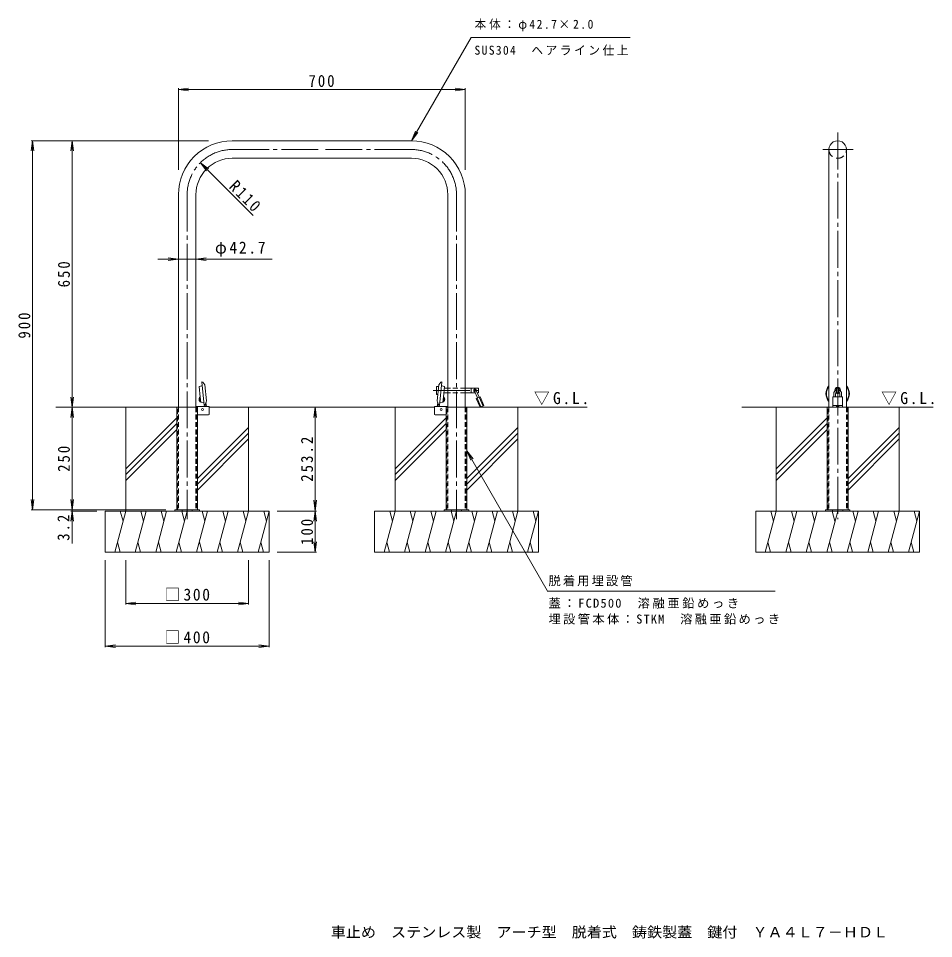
# Model space of a CAD drawing. Units: millimetres, scale not verified. Extents: x -1698 to 1818, y -1371 to 874.
# Drawn here: x -1698 to 535, y -1371 to 874 of the extents above; entities that cross this region are included whole.
import ezdxf
from ezdxf.enums import TextEntityAlignment as Align

# ---------------------------------------------------------------- set-up
doc = ezdxf.new("R2010")
doc.units = ezdxf.units.MM
doc.header["$LTSCALE"] = 10
for name, pattern in [('CHAIN1', [8, 5, -1, 1, -1]), ('CHAIN2', [12, 9, -1, 1, -1]), ('DASHED1', [1.8, 1.2, -0.6]), ('DASHED2', [3, 2, -1])]:
    doc.linetypes.add(name, pattern=pattern)
for name, color, linetype, lineweight in [('C-0_通り芯', 4, 'Continuous', 9), ('C-1_躯体', 7, 'Continuous', 9), ('C-2_仕上', 3, 'Continuous', 9), ('C-3_寸法', 2, 'Continuous', 9), ('C-4_文字', 7, 'Continuous', 9), ('C-5_建具', 7, 'Continuous', 9), ('C-6_間仕切', 7, 'Continuous', 9), ('C-9_記号', 7, 'Continuous', 9), ('C-A_インテリア', 2, 'Continuous', 9), ('C-B_衛生陶器', 2, 'Continuous', 9), ('C-E_見え係り', 6, 'Continuous', 5)]:
    doc.layers.add(name, color=color, linetype=linetype, lineweight=lineweight)
doc.layers.add('F-F_F-Fﾚｲﾔ', color=2, linetype='Continuous')
doc.styles.add('ＭＳ ゴシック', font='')
doc.styles.get('ＭＳ ゴシック').set_extended_font_data('MS Gothic')

msp = doc.modelspace()

# ---------------------------------------------------------------- linework, layer by layer
at = {"layer": 'C-0_通り芯', "color": 7, "linetype": 'CHAIN2'}
for p, q in [((301.3, 595.29), (301.3, -347.74)), ((-1176.04, 553.9), (-957.39, 553.9)), ((-738.74, 553.9), (-957.39, 553.9)), ((339.46, 553.9), (264.73, 553.89)), ((-1286.04, 443.9), (-1286.04, -347.74)), ((-628.74, 443.9), (-628.74, -347.74)), ((-686.11, -33.75), (-573.64, -33.75))]:
    msp.add_line(p, q, dxfattribs=at)
at = {"layer": 'C-0_通り芯'}
for p, q in [((-1244.16, -69.8), (-1250.11, -13.12)), ((-1238.73, -59.2), (-1242.88, -19.75)), ((-676.04, -59.2), (-671.89, -19.75)), ((-670.62, -69.8), (-664.66, -13.12)), ((-1254.3, -49.84), (-1254.29, -49.9)), ((-1245.78, -62.77), (-1252.95, -62.63)), ((-1238.73, -59.2), (-1239.92, -62.28)), ((-676.04, -59.2), (-674.86, -62.28)), ((-669, -62.77), (-661.82, -62.63)), ((-660.48, -49.84), (-660.48, -49.9)), ((-1260.64, -74.75), (-1311.44, -74.75)), ((-1311.44, -324.75), (-1311.44, -74.75)), ((-1260.64, -74.75), (-1260.64, -324.75)), ((-603.34, -74.75), (-654.14, -74.75)), ((-654.14, -324.75), (-654.14, -74.75)), ((-603.34, -74.75), (-603.34, -324.75)), ((326.7, -74.75), (275.9, -74.75)), ((275.9, -324.75), (275.9, -74.75)), ((326.7, -74.75), (326.7, -324.75))]:
    msp.add_line(p, q, dxfattribs=at)
at = {"layer": 'C-0_通り芯', "linetype": 'DASHED1'}
for p, q in [((-1309.44, -324.75), (-1309.44, -74.75)), ((-1262.64, -74.75), (-1262.64, -324.75)), ((-652.14, -324.75), (-652.14, -74.75)), ((-605.34, -74.75), (-605.34, -324.75)), ((277.9, -324.75), (277.9, -74.75)), ((324.7, -74.75), (324.7, -324.75))]:
    msp.add_line(p, q, dxfattribs=at)
at = {"layer": 'C-0_通り芯'}
for points in [[(-1250.03, -22.28), (-1257.02, -23.91), (-1254.3, -49.84)], [(-1249.86, -12.9), (-1247.48, -13.55), (-1242.88, -19.75)], [(-664.91, -12.9), (-667.3, -13.55), (-671.89, -19.75)], [(-664.74, -22.28), (-657.75, -23.91), (-660.48, -49.84)]]:
    msp.add_lwpolyline(points, dxfattribs=at)
at = {"layer": 'C-0_通り芯', "color": 3}
msp.add_arc((301.3, 553.89), 21.35, 0.0004, 180.0004, dxfattribs=at)
at = {"layer": 'C-0_通り芯', "color": 7, "linetype": 'CHAIN2'}
for centre, start, end in [((-1176.04, 443.9), 89.99969, 180), ((-738.74, 443.9), 360, 90.00031)]:
    msp.add_arc(centre, 110, start, end, dxfattribs=at)
at = {"layer": 'C-0_通り芯'}
for centre, radius, start, end in [((-1249.91, -13.09), 0.2, 74.79398, 186), ((-1250.26, -21.3), 1, 283.12502, 6), ((-664.52, -21.3), 1, 174, 256.87498), ((-664.86, -13.09), 0.2, 354, 105.20602), ((301.3, -41.5), 28.59, 138.30164, 221.69836), ((301.3, -41.5), 27.41, 141.17213, 218.82787), ((301.3, -41.5), 28.59, 318.30164, 41.69836), ((301.3, -41.5), 27.41, 321.17213, 38.82787), ((-1245.8, -63.77), 1, 6, 88.87498), ((-668.98, -63.77), 1, 91.12502, 174), ((-1243.96, -69.78), 0.2, 186, 297.20602), ((-670.82, -69.78), 0.2, 242.79398, 354)]:
    msp.add_arc(centre, radius, start, end, dxfattribs=at)
at = {"layer": 'C-1_躯体'}
for p, q in [((294.3, -32.75), (294.3, -34.75)), ((308.3, -32.75), (308.3, -34.75)), ((-1256.04, -324.75), (-1316.04, -324.75)), ((-1316.04, -324.75), (-1316.04, -327.95)), ((-1298.54, -324.75), (-1298.54, -327.95)), ((-1273.54, -324.75), (-1273.54, -327.95)), ((-1256.04, -324.75), (-1256.04, -327.95)), ((-598.74, -324.75), (-658.74, -324.75)), ((-658.74, -324.75), (-658.74, -327.95)), ((-641.24, -324.75), (-641.24, -327.95)), ((-616.24, -324.75), (-616.24, -327.95)), ((-598.74, -324.75), (-598.74, -327.95)), ((331.3, -324.75), (271.3, -324.75)), ((271.3, -324.75), (271.3, -327.95)), ((288.8, -324.75), (288.8, -327.95)), ((313.8, -324.75), (313.8, -327.95)), ((331.3, -324.75), (331.3, -327.95))]:
    msp.add_line(p, q, dxfattribs=at)
at = {"layer": 'C-1_躯体', "color": 4}
for p, q in [((-1254.29, -49.9), (-1252.95, -62.63)), ((-1239.92, -62.28), (-1241.72, -68.35)), ((-674.86, -62.28), (-673.06, -68.35)), ((-660.48, -49.9), (-661.82, -62.63)), ((-1241.72, -68.35), (-1243.87, -69.96)), ((-673.06, -68.35), (-670.91, -69.96))]:
    msp.add_line(p, q, dxfattribs=at)
at = {"layer": 'C-1_躯体', "color": 3}
for p, q in [((-1233.69, -72.45), (-1264.69, -72.45)), ((-1232.19, -91.45), (-1232.19, -73.95)), ((-682.59, -91.45), (-682.59, -73.95)), ((-681.09, -72.45), (-650.09, -72.45)), ((-1233.69, -92.95), (-1260.64, -92.95)), ((-681.09, -92.95), (-654.14, -92.95))]:
    msp.add_line(p, q, dxfattribs=at)
at = {"layer": 'C-1_躯体'}
for centre, start, end in [((301.3, -32.75), 0, 180), ((301.3, -34.75), 180, 187.32262), ((301.3, -34.75), 229.01344, 310.98695), ((301.3, -34.75), 352.67754, 0)]:
    msp.add_arc(centre, 7, start, end, dxfattribs=at)
at = {"layer": 'C-1_躯体', "color": 3}
for centre, start, end in [((-1233.69, -73.95), 0, 90), ((-681.09, -73.95), 90, 180), ((-1233.69, -91.45), 270, 0), ((-681.09, -91.45), 180, 270)]:
    msp.add_arc(centre, 1.5, start, end, dxfattribs=at)
at = {"layer": 'C-2_仕上'}
for p, q in [((-1176.04, 575.25), (-957.39, 575.25)), ((-738.74, 575.25), (-957.39, 575.25)), ((279.95, 553.89), (279.95, -74.75)), ((322.65, 553.9), (322.65, -74.75)), ((-1176.04, 532.55), (-957.39, 532.55)), ((-738.74, 532.55), (-957.39, 532.55)), ((-1307.39, 443.9), (-1307.39, -74.75)), ((-1264.69, 443.9), (-1264.69, -74.75)), ((-650.09, 443.9), (-650.09, -74.75)), ((-607.39, 443.9), (-607.39, -74.75))]:
    msp.add_line(p, q, dxfattribs=at)
for centre, radius, start, end in [((-1176.04, 443.9), 131.35, 89.99974, 180), ((-738.74, 443.9), 131.35, 0, 90.00026), ((-1176.04, 443.9), 88.65, 89.99971, 180), ((-738.74, 443.9), 88.65, 0, 90.00029)]:
    msp.add_arc(centre, radius, start, end, dxfattribs=at)
at = {"layer": 'C-2_仕上', "linetype": 'DASHED2'}
msp.add_arc((301.3, 553.89), 21.35, 180.0004, 0.0004, dxfattribs=at)
at = {"layer": 'C-3_寸法'}
for p, q in [((291.8, -41.86), (291.8, -49.2)), ((296.3, -41.86), (296.3, -49.2)), ((298.8, -28.3), (298.8, -39.21)), ((303.8, -28.3), (303.8, -39.21)), ((306.3, -41.86), (306.3, -49.2)), ((310.8, -41.86), (310.8, -49.2)), ((289.3, -49.2), (289.3, -74.75)), ((289.3, -49.2), (313.3, -49.2)), ((313.3, -49.2), (313.3, -74.75)), ((289.3, -70.77), (313.3, -70.77)), ((289.3, -74.75), (313.3, -74.75))]:
    msp.add_line(p, q, dxfattribs=at)
at = {"layer": 'C-3_寸法', "color": 3, "linetype": 'DASHED1'}
for p, q in [((-1307.39, -74.75), (-1307.39, -324.75)), ((-1264.69, -74.75), (-1264.69, -324.75)), ((-650.09, -74.75), (-650.09, -324.75)), ((-607.39, -74.75), (-607.39, -324.75)), ((279.95, -74.75), (279.95, -324.75)), ((322.65, -74.75), (322.65, -324.75))]:
    msp.add_line(p, q, dxfattribs=at)
at = {"layer": 'C-3_寸法', "linetype": 'CHAIN1'}
msp.add_line((297.77, -72.76), (304.85, -72.76), dxfattribs=at)
at = {"layer": 'C-3_寸法'}
for points in [[(299.3, -72.51), (299.3, -73.01), (303.3, -73.01)], [(299.3, -72.51), (303.3, -72.51), (303.3, -73.01)]]:
    msp.add_lwpolyline(points, dxfattribs=at)
for start, end in [(349.83565, 190.16435), (234.7027, 305.2973)]:
    msp.add_arc((301.3, -33.75), 6, start, end, dxfattribs=at)
for centre, major_axis, ratio, start_param, end_param in [((301.3, -41.86), (9.5, 0), 0.9589, 1.8370863, 3.1415927), ((301.3, -41.86), (5, 0), 0.9219, 2.0943813, 3.1415927), ((301.3, -41.86), (9.5, 0), 0.9589, 6.2831853, 7.5876916), ((301.3, -41.86), (5, 0), 0.9219, 6.2831853, 7.3303967), ((301.3, -72.76), (-2.75, 0), 0.3384, 3.1415849, 6.2831775), ((301.3, -72.76), (-2.75, 0), 0.3384, 6.2831853, 9.424778)]:
    msp.add_ellipse(centre, major_axis=major_axis, ratio=ratio, start_param=start_param, end_param=end_param, dxfattribs=at)
at = {"layer": 'C-4_文字'}
for p, q in [((-1307.39, 700.19), (-1282.6, 703.46)), ((-1307.39, 703.19), (-1307.39, 503.98)), ((-1307.39, 700.19), (-607.39, 700.19)), ((-1307.39, 700.19), (-1282.6, 696.93)), ((-607.39, 700.19), (-632.17, 703.46)), ((-607.39, 700.19), (-632.17, 696.93)), ((-607.39, 703.19), (-607.39, 503.98)), ((-1663.38, 575.25), (-1666.64, 550.46)), ((-1666.38, 575.25), (-1234.07, 575.25)), ((-1663.38, 575.25), (-1663.38, -324.75)), ((-1663.38, 575.25), (-1660.11, 550.46)), ((-1566.88, 575.25), (-1570.14, 550.46)), ((-1566.88, 575.25), (-1566.88, -74.75)), ((-1566.88, 575.25), (-1563.62, 550.46)), ((-1125.28, 393.03), (-1253.84, 521.66)), ((-1307.39, 286.21), (-1357.39, 286.21)), ((-1307.39, 286.21), (-1332.17, 289.47)), ((-1307.39, 286.21), (-1332.17, 282.95)), ((-1078.93, 286.21), (-1307.39, 286.21)), ((-1264.69, 286.21), (-1239.9, 289.47)), ((-1264.69, 286.21), (-1239.9, 282.95)), ((-1566.88, -74.75), (-1570.14, -49.97)), ((-1566.88, -74.75), (-1563.62, -49.97)), ((-1566.88, -74.75), (-1570.14, -99.54)), ((-1566.88, -74.75), (-1566.88, -324.75)), ((-1566.88, -74.75), (-1563.62, -99.54)), ((-973.64, -74.75), (-976.9, -99.54)), ((-973.64, -74.75), (-970.38, -99.54)), ((-973.64, -327.95), (-973.64, -74.75)), ((-1663.38, -324.75), (-1666.64, -299.97)), ((-1663.38, -324.75), (-1660.11, -299.97)), ((-1566.88, -324.75), (-1570.14, -299.97)), ((-1566.88, -324.75), (-1563.62, -299.97)), ((-973.64, -327.95), (-976.9, -301.47)), ((-973.64, -327.95), (-970.38, -301.47)), ((-1666.38, -324.75), (-1337.93, -324.75)), ((-1566.88, -327.95), (-1570.14, -352.74)), ((-1569.88, -327.95), (-1506.04, -327.95)), ((-1566.88, -327.95), (-1566.88, -324.75)), ((-1566.88, -327.95), (-1563.62, -352.74)), ((-1566.88, -327.95), (-1566.88, -407.03)), ((-970.64, -327.95), (-1066.04, -327.95)), ((-973.64, -327.95), (-976.9, -352.74)), ((-973.64, -427.95), (-973.64, -327.95)), ((-973.64, -327.95), (-970.38, -352.74)), ((-973.64, -427.95), (-976.9, -403.17)), ((-973.64, -427.95), (-970.38, -403.17)), ((-1486.04, -660.06), (-1486.04, -447.95)), ((-1436.04, -555.94), (-1436.04, -447.95)), ((-1136.04, -555.94), (-1136.04, -447.95)), ((-1086.04, -660.06), (-1086.04, -447.95)), ((-970.64, -427.95), (-1066.04, -427.95)), ((-1436.04, -552.94), (-1411.25, -549.68)), ((-1436.04, -552.94), (-1136.04, -552.94)), ((-1436.04, -552.94), (-1411.25, -556.21)), ((-1136.04, -552.94), (-1160.82, -549.68)), ((-1136.04, -552.94), (-1160.82, -556.21)), ((-1486.04, -657.06), (-1461.25, -653.79)), ((-1486.04, -657.06), (-1086.04, -657.06)), ((-1486.04, -657.06), (-1461.25, -660.32)), ((-1086.04, -657.06), (-1110.82, -653.79)), ((-1086.04, -657.06), (-1110.82, -660.32))]:
    msp.add_line(p, q, dxfattribs=at)
at = {"layer": 'C-5_建具'}
for p, q in [((-738.74, 575.25), (-593.3, 827.16)), ((-593.3, 827.16), (-204.93, 827.17)), ((-738.74, 575.25), (-729.17, 598.34)), ((-738.74, 575.25), (-723.52, 595.08)), ((-1253.84, 521.66), (-1234.01, 506.44)), ((-1253.84, 521.66), (-1238.62, 501.82)), ((-603.34, -180.69), (-407.92, -521.6)), ((-603.34, -180.69), (-593.77, -203.79)), ((-603.34, -180.69), (-588.12, -200.53)), ((149.04, -523.3), (-407.92, -523.3))]:
    msp.add_line(p, q, dxfattribs=at)
at = {"layer": 'C-6_間仕切'}
for p, q in [((-677.38, -42.75), (-677.38, -24.75)), ((-676.38, -23.75), (-672.32, -23.75)), ((-674.42, -43.75), (-676.38, -43.75)), ((-650.09, -39.75), (-659.42, -39.75)), ((-650.09, -27.75), (-658.16, -27.75)), ((-576.38, -27.75), (-607.39, -27.75)), ((-583.23, -39.75), (-607.39, -39.75)), ((-593.38, -27.75), (-593.38, -39.75)), ((-576.38, -39.75), (-578.33, -39.75)), ((-575.38, -28.75), (-575.38, -38.75))]:
    msp.add_line(p, q, dxfattribs=at)
at = {"layer": 'C-6_間仕切', "linetype": 'DASHED1'}
for p, q in [((-607.39, -27.75), (-650.09, -27.75)), ((-607.39, -39.75), (-650.09, -39.75))]:
    msp.add_line(p, q, dxfattribs=at)
at = {"layer": 'C-6_間仕切', "linetype": 'CHAIN1'}
msp.add_line((-583.38, -29.24), (-583.38, -38.3), dxfattribs=at)
at = {"layer": 'C-6_間仕切', "color": 2}
for p, q in [((-1256.39, -52.89), (-1257.1, -53.77)), ((-1257.1, -53.77), (-1255.91, -53.64)), ((-1256.64, -58.14), (-1257.1, -53.77)), ((-1256.64, -58.14), (-1255.45, -58.02)), ((-1255.76, -58.85), (-1256.64, -58.14)), ((-1256.39, -52.89), (-1255.99, -52.84)), ((-1255.76, -58.85), (-1255.37, -58.81)), ((-1239.05, -72.45), (-1240.08, -62.69)), ((-675.72, -72.45), (-674.7, -62.69)), ((-659.01, -58.85), (-659.41, -58.81)), ((-658.13, -58.14), (-659.33, -58.02)), ((-659.01, -58.85), (-658.13, -58.14)), ((-657.67, -53.77), (-658.87, -53.64)), ((-658.38, -52.89), (-658.78, -52.84)), ((-658.38, -52.89), (-657.67, -53.77)), ((-658.13, -58.14), (-657.67, -53.77))]:
    msp.add_line(p, q, dxfattribs=at)
at = {"layer": 'C-6_間仕切', "color": 6, "lineweight": 5}
msp.add_line((-603.34, -74.75), (-309.82, -74.75), dxfattribs=at)
at = {"layer": 'C-6_間仕切'}
for centre, radius, start, end in [((-676.38, -24.75), 1, 90, 180), ((-676.38, -42.75), 1, 180, 270), ((-583.38, -33.75), 3.5, 333.40457, 253.39226), ((-576.38, -28.75), 1, 0, 90), ((-576.38, -38.75), 1, 270, 0)]:
    msp.add_arc(centre, radius, start, end, dxfattribs=at)
at = {"layer": 'C-9_記号'}
for p, q in [((-1240.66, -72.45), (-1241.22, -67.07)), ((-674.12, -72.45), (-673.55, -67.07)), ((-1243.88, -72.45), (-1244.16, -69.8)), ((-670.9, -72.45), (-670.62, -69.8))]:
    msp.add_line(p, q, dxfattribs=at)
at = {"layer": 'C-A_インテリア'}
for p, q in [((-584.94, -35.79), (-577.9, -52.08)), ((-580.82, -34.01), (-573.77, -50.3)), ((-580.42, -53.18), (-571.24, -49.2)), ((-580.42, -53.18), (-571.09, -74.74)), ((-578.35, -52.28), (-569.02, -73.85)), ((-573.31, -50.1), (-563.97, -71.66)), ((-571.24, -49.2), (-561.91, -70.77)), ((-571.09, -74.74), (-561.91, -70.77))]:
    msp.add_line(p, q, dxfattribs=at)
msp.add_arc((-582.88, -34.9), 2.25, 23.4, 203.4, dxfattribs=at)
at = {"layer": 'C-B_衛生陶器'}
for p, q in [((-1256.2, -50.86), (-1255.85, -50.06)), ((-1256.2, -50.86), (-1255.16, -60.8)), ((-1255.85, -50.06), (-1254.29, -49.9)), ((-1255.16, -60.8), (-1254.65, -61.5)), ((-1254.65, -61.5), (-1253.09, -61.34)), ((-660.13, -61.5), (-661.69, -61.34)), ((-658.93, -50.06), (-660.48, -49.9)), ((-659.62, -60.8), (-660.13, -61.5)), ((-658.57, -50.86), (-659.62, -60.8)), ((-658.57, -50.86), (-658.93, -50.06))]:
    msp.add_line(p, q, dxfattribs=at)
at = {"layer": 'C-E_見え係り'}
for p, q in [((-1606.68, -74.75), (-1311.44, -74.75)), ((-1436.04, -327.95), (-1436.04, -74.75)), ((-1232.19, -74.75), (-682.59, -74.75)), ((-1136.04, -327.95), (-1136.04, -74.75)), ((-778.74, -327.95), (-778.74, -74.75)), ((-478.74, -327.95), (-478.74, -74.75)), ((67.08, -74.75), (275.9, -74.75)), ((151.3, -327.95), (151.3, -74.75)), ((326.7, -74.75), (534.7, -74.75)), ((451.3, -327.95), (451.3, -74.75)), ((-1311.44, -100.34), (-1436.04, -224.94)), ((-654.14, -100.34), (-778.74, -224.94)), ((275.9, -100.34), (151.3, -224.94)), ((-1311.44, -114.49), (-1436.04, -239.09)), ((-1311.44, -128.63), (-1436.04, -253.23)), ((-1136.04, -123.83), (-1260.64, -248.42)), ((-654.14, -114.49), (-778.74, -239.09)), ((-654.14, -128.63), (-778.74, -253.23)), ((-478.74, -123.83), (-603.34, -248.42)), ((275.9, -114.49), (151.3, -239.09)), ((275.9, -128.63), (151.3, -253.23)), ((451.3, -123.83), (326.7, -248.43)), ((-1136.04, -137.97), (-1260.64, -262.57)), ((-1136.04, -152.11), (-1260.64, -276.71)), ((-478.74, -137.97), (-603.34, -262.57)), ((-478.74, -152.11), (-603.34, -276.71)), ((451.3, -137.97), (326.7, -262.57)), ((451.3, -152.11), (326.7, -276.71)), ((-1486.04, -327.95), (-1086.04, -327.95)), ((-1486.04, -427.95), (-1486.04, -327.95)), ((-1436.04, -327.95), (-1462.83, -427.95)), ((-1449.09, -327.95), (-1442.56, -352.3)), ((-1386.04, -327.95), (-1412.83, -427.95)), ((-1399.09, -327.95), (-1392.56, -352.3)), ((-1336.04, -327.95), (-1362.83, -427.95)), ((-1349.09, -327.95), (-1342.56, -352.3)), ((-1286.04, -327.95), (-1312.83, -427.95)), ((-1299.09, -327.95), (-1292.56, -352.3)), ((-1236.04, -327.95), (-1262.83, -427.95)), ((-1249.09, -327.95), (-1242.56, -352.3)), ((-1186.04, -327.95), (-1212.83, -427.95)), ((-1199.09, -327.95), (-1192.56, -352.3)), ((-1136.04, -327.95), (-1162.83, -427.95)), ((-1149.09, -327.95), (-1142.56, -352.3)), ((-1086.04, -327.95), (-1112.83, -427.95)), ((-1099.09, -327.95), (-1092.56, -352.3)), ((-1086.04, -427.95), (-1086.04, -327.95)), ((-828.74, -327.95), (-428.74, -327.95)), ((-828.74, -427.95), (-828.74, -327.95)), ((-778.74, -327.95), (-805.53, -427.95)), ((-791.79, -327.95), (-785.26, -352.3)), ((-728.74, -327.95), (-755.53, -427.95)), ((-741.79, -327.95), (-735.26, -352.3)), ((-678.74, -327.95), (-705.53, -427.95)), ((-691.79, -327.95), (-685.26, -352.3)), ((-628.74, -327.95), (-655.53, -427.95)), ((-641.79, -327.95), (-635.26, -352.3)), ((-578.74, -327.95), (-605.53, -427.95)), ((-591.79, -327.95), (-585.26, -352.3)), ((-528.74, -327.95), (-555.53, -427.95)), ((-541.79, -327.95), (-535.26, -352.3)), ((-478.74, -327.95), (-505.53, -427.95)), ((-491.79, -327.95), (-485.26, -352.3)), ((-428.74, -327.95), (-455.53, -427.95)), ((-441.79, -327.95), (-435.26, -352.3)), ((-428.74, -427.95), (-428.74, -327.95)), ((101.3, -327.95), (501.3, -327.95)), ((101.3, -427.95), (101.3, -327.95)), ((151.3, -327.95), (124.5, -427.95)), ((138.25, -327.95), (144.77, -352.3)), ((201.3, -327.95), (174.5, -427.95)), ((188.25, -327.95), (194.77, -352.3)), ((251.3, -327.95), (224.5, -427.95)), ((238.25, -327.95), (244.77, -352.3)), ((301.3, -327.95), (274.5, -427.95)), ((288.25, -327.95), (294.77, -352.3)), ((351.3, -327.95), (324.5, -427.95)), ((338.25, -327.95), (344.77, -352.3)), ((401.3, -327.95), (374.5, -427.95)), ((388.25, -327.95), (394.77, -352.3)), ((451.3, -327.95), (424.5, -427.95)), ((438.25, -327.95), (444.77, -352.3)), ((501.3, -327.95), (474.5, -427.95)), ((488.25, -327.95), (494.77, -352.3)), ((501.3, -427.95), (501.3, -327.95)), ((-1449.78, -427.95), (-1456.31, -403.6)), ((-1399.78, -427.95), (-1406.31, -403.6)), ((-1349.78, -427.95), (-1356.31, -403.6)), ((-1299.78, -427.95), (-1306.31, -403.6)), ((-1249.78, -427.95), (-1256.31, -403.6)), ((-1199.78, -427.95), (-1206.31, -403.6)), ((-1149.78, -427.95), (-1156.31, -403.6)), ((-1099.78, -427.95), (-1106.31, -403.6)), ((-792.48, -427.95), (-799.01, -403.6)), ((-742.48, -427.95), (-749.01, -403.6)), ((-692.48, -427.95), (-699.01, -403.6)), ((-642.48, -427.95), (-649.01, -403.6)), ((-592.48, -427.95), (-599.01, -403.6)), ((-542.48, -427.95), (-549.01, -403.6)), ((-492.48, -427.95), (-499.01, -403.6)), ((-442.48, -427.95), (-449.01, -403.6)), ((137.55, -427.95), (131.03, -403.6)), ((187.55, -427.95), (181.03, -403.6)), ((237.55, -427.95), (231.03, -403.6)), ((287.55, -427.95), (281.03, -403.6)), ((337.55, -427.95), (331.03, -403.6)), ((387.55, -427.95), (381.03, -403.6)), ((437.55, -427.95), (431.03, -403.6)), ((487.55, -427.95), (481.03, -403.6)), ((-1486.04, -427.95), (-1086.04, -427.95)), ((-828.74, -427.95), (-428.74, -427.95)), ((101.3, -427.95), (501.3, -427.95))]:
    msp.add_line(p, q, dxfattribs=at)
at = {"layer": 'C-E_見え係り', "color": 4, "lineweight": 9}
for centre in [(-1248.59, -80.25), (-666.19, -80.25)]:
    msp.add_circle(centre, 2.5, dxfattribs=at)

# ---------------------------------------------------------------- texts
at = {"layer": 'C-4_文字', "color": 2, "char_height": 29.33, "attachment_point": 7, "style": 'ＭＳ ゴシック'}
for s, insert in [('\\T1.27;\\W0.9;700', (-989.89, 706.19)), ('\\T1.22;\\W0.95;φ42.7', (-1218.1, 292.21)), ('\\T1.21;\\W0.95;□300', (-1341.04, -546.94)), ('\\T1.21;\\W0.95;□400', (-1341.04, -651.06))]:
    msp.add_mtext(s, dxfattribs=dict(at, insert=insert))
for s, insert, rotation in [('\\T1.28;\\W0.9;R110', (-1186.1, 460.86), 315), ('\\T1.27;\\W0.9;650', (-1571.88, 217.75), 90), ('\\T1.27;\\W0.9;900', (-1668.38, 92.75), 90), ('\\T1.28;\\W0.9;253.2', (-978.64, -256.35), 90), ('\\T1.27;\\W0.9;250', (-1571.88, -232.25), 90), ('\\T1.27;\\W0.9;3.2', (-1572.88, -400.33), 90), ('\\T1.27;\\W0.9;100', (-978.64, -410.45), 90)]:
    msp.add_mtext(s, dxfattribs=dict(at, insert=insert, rotation=rotation))
at = {"layer": 'C-5_建具', "char_height": 21.99, "attachment_point": 7, "style": 'ＭＳ ゴシック'}
for s, insert in [('\\T1.25;\\W0.95;本体：φ42.7×2.0', (-584.93, 842.57)), ('\\T1.22;\\W0.95;SUS304\u3000ヘアライン仕上', (-584.93, 782.83)), ('\\T1.17;脱着用埋設管', (-404.35, -511.44)), ('\\T1.21;蓋：FCD500\u3000溶融亜鉛めっき', (-404.35, -565.9)), ('\\T1.19;埋設管本体：STKM\u3000溶融亜鉛めっき', (-404.35, -604.64))]:
    msp.add_mtext(s, dxfattribs=dict(at, insert=insert))
at = {"layer": 'C-5_建具', "color": 2, "char_height": 29.33, "attachment_point": 7, "style": 'ＭＳ ゴシック'}
for insert in [(-439.71, -69.53), (407.63, -69.53)]:
    msp.add_mtext('\\T1.22;\\W0.95;▽G.L.', dxfattribs=dict(at, insert=insert))
at = {"layer": 'F-F_F-Fﾚｲﾔ', "style": 'ＭＳ ゴシック', "width": 1.05}
msp.add_text('車止め\u3000ステンレス製\u3000アーチ型\u3000脱着式\u3000鋳鉄製蓋\u3000鍵付\u3000ＹＡ４Ｌ７－ＨＤＬ', height=25.66, dxfattribs=at).set_placement((-935.55, -1375.43), align=Align.BOTTOM_LEFT)

doc.saveas('drawing.dxf')
